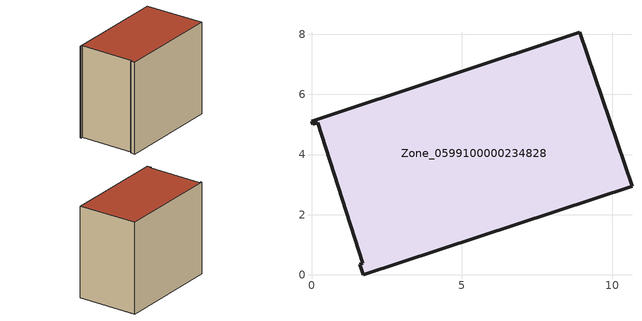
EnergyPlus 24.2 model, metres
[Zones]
Zone_0599100000234828
 floor ground (C_G): 1.7,0.39 0.2,5.05 0.04,5 0,5.11 8.92,8.07 10.65,2.95 1.73,0 1.61,0.36 z0.37
 wall outside (C_F): 1.73,0 10.65,2.95 8.92,8.07 0,5.11 0.04,5 0.2,5.05 1.7,0.39 1.61,0.36 1.73,0 z0.37:8.54
 roof outside (C_R): 0.2,5.05 1.7,0.39 1.61,0.36 1.73,0 10.65,2.95 8.92,8.07 0,5.11 0.04,5 z8.54
[BUILDING]
Pand.0599100000234828: North Axis=0; Terrain=City; Loads Convergence Tolerance Value=0.04; Temperature Convergence Tolerance Value=0.4; Solar Distribution=FullExterior; Maximum Number of Warmup Days=25; Minimum Number of Warmup Days=1
[Site:Location]
Rotterdam.The.Hague.AP_ZH_NLD Design_Conditions: Latitude=51.96; Longitude=4.45; Time Zone=1; Elevation=-4.5
[SITE:GROUNDTEMPERATURE:BUILDINGSURFACE]
18, 18, 18, 18, 18, 18, 18, 18, 18, 18, 18, 18
[MATERIAL] Thermal Absorptance=0.9; Solar Absorptance=0.7; Visible Absorptance=0.7
Name | Roughness | Thickness | Conductivity | Density | Specific Heat
G.TI.1965-1974 | MediumSmooth | 0.15 | 0.882353 | 540 | 1210
F.TI.1965-1974 | Rough | 0.3 | 0.697674 | 1920 | 840
R.TI.1965-1974 | MediumRough | 0.2 | 0.232558 | 1500 | 1000
[CONSTRUCTION]
C_G: G.TI.1965-1974
C_F: F.TI.1965-1974
C_R: R.TI.1965-1974
[ZONE]
Zone_0599100000234828: Type=1; Multiplier=1; Ceiling Height=Autocalculate; Volume=Autocalculate; Floor Area=autocalculate; Part of Total Floor Area=Yes
[ZONEINFILTRATION:DESIGNFLOWRATE]
Infil_Zone_0599100000234828: Zone or ZoneList or Space or SpaceList=Zone_0599100000234828; Schedule=AlwaysOn; Design Flow Rate Calculation Method=Flow/Area; Flow Rate per Floor Area=0.003; Constant Term Coefficient=1; Temperature Term Coefficient=0; Velocity Term Coefficient=0; Velocity Squared Term Coefficient=0
[HVACTEMPLATE:ZONE:IDEALLOADSAIRSYSTEM]
Zone_0599100000234828: Maximum Heating Supply Air Temperature=50; Minimum Cooling Supply Air Temperature=13; Maximum Heating Supply Air Humidity Ratio=0.0156; Minimum Cooling Supply Air Humidity Ratio=0.0077; Heating Limit=NoLimit; Cooling Limit=NoLimit; Dehumidification Control Type=ConstantSensibleHeatRatio; Cooling Sensible Heat Ratio=0.7; Dehumidification Setpoint=60; Humidification Control Type=None; Humidification Setpoint=30; Outdoor Air Method=None; Outdoor Air Flow Rate per Person=0.00944; Outdoor Air Flow Rate per Zone Floor Area=0; Outdoor Air Flow Rate per Zone=0; Demand Controlled Ventilation Type=None; Outdoor Air Economizer Type=NoEconomizer; Heat Recovery Type=None; Sensible Heat Recovery Effectiveness=0.7; Latent Heat Recovery Effectiveness=0.65
[ZONECONTROL:THERMOSTAT]
ThermostatControl_Zone_0599100000234828: Zone or ZoneList=Zone_0599100000234828; Control Type Schedule=DualSetpointControlType; Control 1=Thermostat_Zone_0599100000234828; Temperature Difference Between Cutout And Setpoint=0
[THERMOSTATSETPOINT:DUALSETPOINT]
Thermostat_Zone_0599100000234828: Heating Setpoint Temperature Schedule=HeatingSetpoint_Zone_0599100000234828; Cooling Setpoint Temperature Schedule=CoolingSetpoint_Zone_0599100000234828
[SCHEDULE:COMPACT]
HeatingSetpoint_Zone_0599100000234828: Through: 12/31, For: AllDays, Until: 24:00, 21
CoolingSetpoint_Zone_0599100000234828: Through: 12/31, For: AllDays, Until: 24:00, 24
DualSetpointControlType: Through: 12/31, For: AllDays, Until: 24:00, 4
AlwaysOn: Through: 12/31, For: AllDays, Until: 24:00, 1
